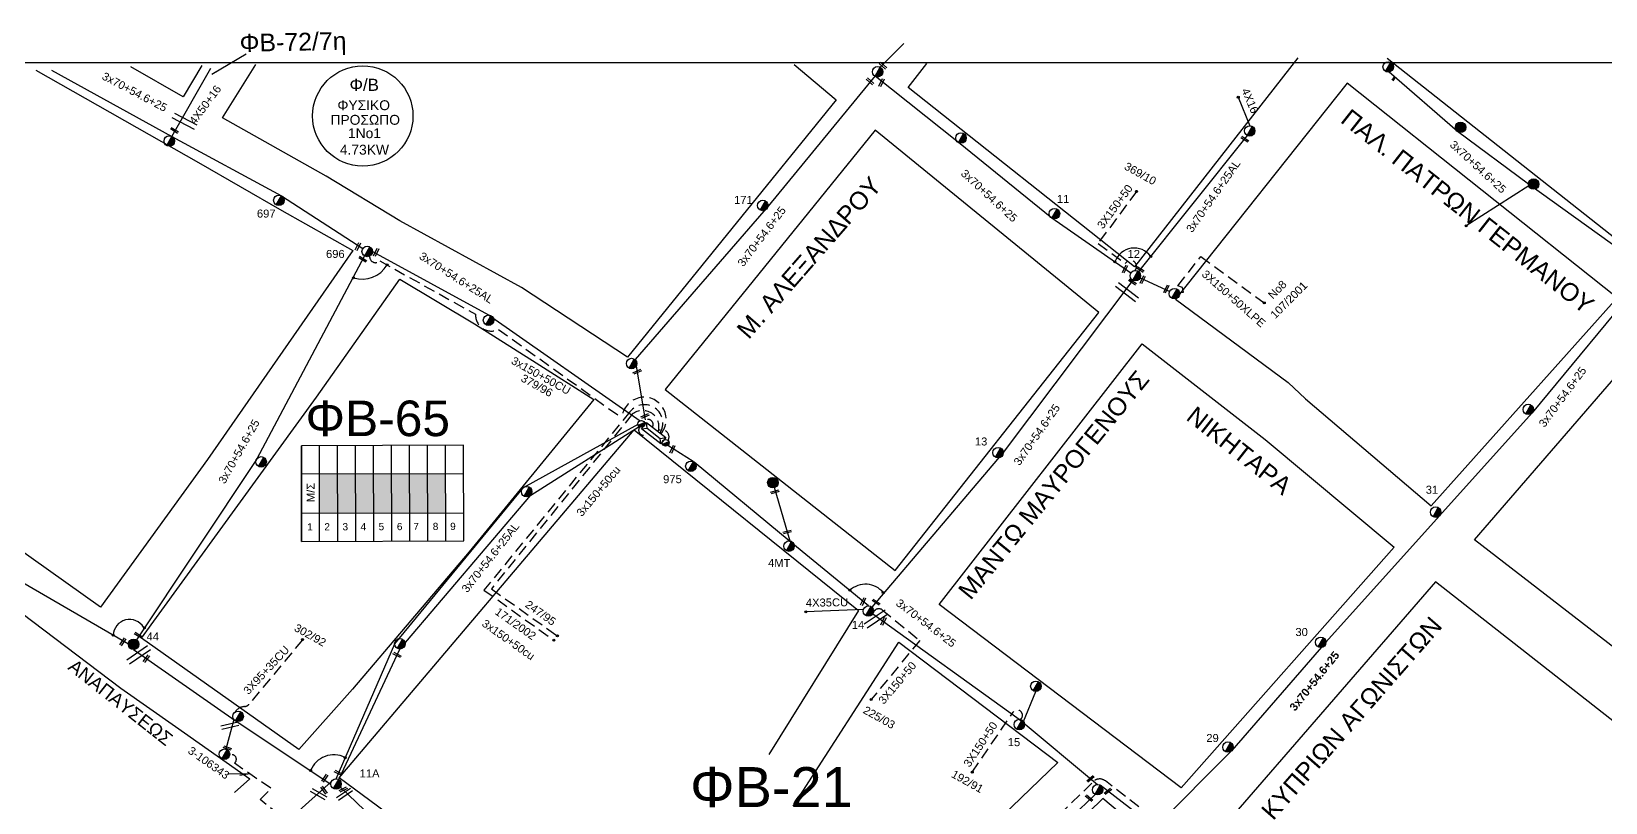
# Model space of a CAD drawing. Header units: millimetres. Extents: x -2449 to 2989, y 8 to 1056.
# Drawn here: x 1639.8 to 1993.7, y 868.6 to 1042.1 of the extents above; entities that cross this region are included whole.
import ezdxf
from ezdxf.enums import TextEntityAlignment as Align

# ---------------------------------------------------------------- set-up
doc = ezdxf.new("R2010")
doc.units = ezdxf.units.MM
doc.linetypes.add('DASHED', pattern=[19.05, 12.7, -6.35])
for name, color, linetype in [('Άγνωστα', 7, 'Continuous'), ('Ασφαλειοκιβώτια Χ.Τ 9 αναχωρήσεων', 7, 'Continuous'), ('Γυμνά εναέρια ΧΤ (3Φ)   4x35CU', 7, 'Continuous'), ('Επιγραφές - Σχήματα', 7, 'Continuous'), ('Καλώδια ΧΤ   3x150+50CU', 7, 'DASHED'), ('Καλώδια ΧΤ   3x95+35 CU', 7, 'DASHED'), ('Μηχανική τομή', 7, 'Continuous'), ('Στύλος Ξύλινος', 7, 'Continuous'), ('Στύλος Ξύλινος @ 1', 7, 'Continuous'), ('Στύλος ΦΜ', 7, 'Continuous'), ('Στύλος ΦΜ @ 1', 7, 'Continuous'), ('Συνδέσεις', 7, 'Continuous'), ('Συνεστραμμένα ΧΤ   3x70+54.6+25 AL', 7, 'SYN_LINE'), ('Τομή', 7, 'Continuous'), ('Υποσταθμός εναέριος 2 στύλων', 7, 'Continuous'), ('Υποσταθμός πόλεως', 7, 'Continuous'), ('Υπόβαθρο ΔΕΗ', 7, 'Continuous'), ('Υπόγεια Καλώδια Δικτύου ΧΤ   .075', 7, 'DASHED')]:
    doc.layers.add(name, color=color, linetype=linetype)
doc.styles.add('ar', font='arial.ttf')
doc.styles.add('arial', font='arial.ttf')
doc.styles.get("Standard").update_dxf_attribs({"font": 'arial.ttf'})
doc.linetypes.add('SYN_LINE', pattern='A,0.5,-0.0001,["/\\/\\/\\/",Standard,S=0.1,R=0,X=0,Y=-0.05],-0.25', length=0.7501)
doc.dimstyles.new('ISO-25', dxfattribs={"dimtxt": 2.5, "dimasz": 2.5, "dimexe": 1.25, "dimexo": 0.625, "dimtad": 1, "dimtxsty": 'Standard', "dimcen": 2.5, "dimadec": 0, "dimazin": 0, "dimtfac": 1, "dimtmove": 0, "dimatfit": 3, "dimfxl": 1, "dimarcsym": 0})

# ---------------------------------------------------------------- blocks, each defined once
blk = doc.blocks.new('ΥΠΑΡΧΩΝ ΤΣΙΜΕΝΤΕΝΙΟΣ ΣΤΥΛΟΣ')
at = {"layer": 'Στύλος ΦΜ'}
blk.add_hatch(color=7, dxfattribs=at).paths.add_polyline_path([(-1.29, -2.28, 0.574793), (2.62, 0, 0.268822), (1.3, 2.27)])
at = {"layer": 'Στύλος ΦΜ', "color": 7}
blk.add_line((-1.29, -2.28), (1.3, 2.27), dxfattribs=at)
blk.add_circle((0, 0), 2.62, dxfattribs=at)
at = {"layer": 'Στύλος ΦΜ', "flags": 4}
for tag, p in [('ΑΡΙΘΜΟΣ', (-4.68, 8.05)), ('ΤΥΠΟΣ', (-4.91, 3.03))]:
    blk.add_attdef(tag, p, '', height=4, dxfattribs=at)
blk = doc.blocks.new('ΥΠΑΡΧΩΝ ΞΥΛΙΝΟΣ ΣΤΥΛΟΣ')
at = {"layer": 'Στύλος Ξύλινος'}
h = blk.add_hatch(color=7, dxfattribs=at)
h.paths.add_polyline_path([(-2.62, 0, 0.270008), (-1.29, -2.28), (1.3, 2.27, 0.576266)])
h.paths.add_polyline_path([(-1.29, -2.28, 0.574793), (2.62, 0, 0.268822), (1.3, 2.27)])
at = {"layer": 'Στύλος Ξύλινος', "color": 7}
blk.add_line((-1.29, -2.28), (1.3, 2.27), dxfattribs=at)
blk.add_circle((0, 0), 2.62, dxfattribs=at)
at = {"layer": 'Στύλος Ξύλινος', "flags": 4}
for tag, p in [('ΑΡΙΘΜΟΣ', (-4.91, 8.6)), ('ΤΥΠΟΣ', (-4.85, 3.39))]:
    blk.add_attdef(tag, p, '', height=4, dxfattribs=at)
blk = doc.blocks.new('ΥΠΟΣΤΑΘΜΟΣ ΕΝΑΕΡΙΟΣ ΕΠΙ 2 ΣΤΥΛΩΝ')
at = {"layer": 'Υποσταθμός εναέριος 2 στύλων', "linetype": 'Continuous'}
for points in [[(-12, -2.1, 0.574793), (-8.5, -0.1, 0.268822), (-9.6, 2)], [(9.7, -2.1, 0.574793), (13.2, -0.1, 0.268822), (12, 1.9)]]:
    blk.add_hatch(color=256, dxfattribs=at).paths.add_polyline_path(points)
for p, q in [((-12, -2.1), (-9.6, 2)), ((9.7, -2.1), (12, 1.9))]:
    blk.add_line(p, q, dxfattribs=at)
for centre in [(-10.8, -0.1), (10.8, -0.1)]:
    blk.add_circle(centre, 2.36, dxfattribs=at)
at = {"layer": 'Υποσταθμός πόλεως', "linetype": 'Continuous', "ltscale": 40}
blk.add_lwpolyline([(-8.6, 2.8), (8.6, 2.8), (8.6, -2.8), (-8.6, -2.8)], close=True, dxfattribs=at)
for points in [[(-5.8, 0), (-8.6, 2.8)], [(-8.6, -2.8), (-5.8, 0)], [(-5.8, 0), (5.8, 0)], [(5.8, 0), (8.6, 2.8)], [(8.6, -2.8), (5.8, 0)]]:
    blk.add_lwpolyline(points, dxfattribs=at)
at = {"layer": 'Υποσταθμός εναέριος 2 στύλων', "ltscale": 40, "flags": 1}
for tag, p in [('ΜΕΤΑΣΧΗΜΑΤΙΣΜΟΣ', (14.1, 2.5)), ('ΙΣΧΥΣ', (14.1, -0.3)), ('ΑΡΙΘΜΟΣ', (14.2, -3))]:
    blk.add_attdef(tag, p, '', height=1.8, dxfattribs=at)
blk = doc.blocks.new('ΜΗΧΑΝΙΚΗ ΤΟΜΗ')
at = {"layer": 'Μηχανική τομή', "ltscale": 40}
for p, q in [((-1.89, 0.78), (1.89, 0.78)), ((1.89, 0), (-1.89, 0))]:
    blk.add_line(p, q, dxfattribs=at)
blk = doc.blocks.new('ΤΟΜΗ')
at = {"layer": 'Τομή', "ltscale": 40}
for p, q in [((-5.68, 0), (5.68, 0)), ((5.68, -2.33), (-5.68, -2.33))]:
    blk.add_line(p, q, dxfattribs=at)
blk = doc.blocks.new('ΑΣΦΑΛΕΙΟΚΙΒΩΤΙΟ ΥΠΟΣΤΑΘΜΟΥ 9 ΑΝΑΧΩΡΗΣΕΩΝ')
at = {"layer": 'Ασφαλειοκιβώτια Χ.Τ 9 αναχωρήσεων', "ltscale": 40}
for p, q in [((-23.8, 40.36), (24.02, 40.36)), ((-9.72, 40.36), (-9.72, -40.64)), ((9.94, 40.36), (9.94, -40.64)), ((-23.8, 31.36), (24.02, 31.36)), ((-23.8, 22.36), (24.02, 22.36)), ((-23.8, 13.36), (24.02, 13.36)), ((-23.8, 4.36), (24.02, 4.36)), ((-23.8, -4.64), (24.02, -4.64)), ((-23.8, -13.64), (24.02, -13.64)), ((-23.8, -22.64), (24.02, -22.64)), ((-23.8, -31.64), (24.02, -31.64))]:
    blk.add_line(p, q, dxfattribs=at)
at = {"layer": 'Ασφαλειοκιβώτια Χ.Τ 9 αναχωρήσεων'}
blk.add_lwpolyline([(-23.8, -40.64), (24.02, -40.64), (24.02, 40.36), (-23.8, 40.36)], close=True, dxfattribs=at)
for s, p in [('1', (-18.29, 37.57)), ('2', (-18.29, 29)), ('3', (-18.29, 19.93)), ('4', (-18.29, 10.91)), ('5', (-18.29, 1.89)), ('6', (-18.29, -7.24)), ('7', (-18.29, -15.48)), ('8', (-18.29, -25.17)), ('9', (-18.29, -33.86))]:
    blk.add_text(s, height=3.6, rotation=270, dxfattribs=at).set_placement(p)
at = {"layer": 'Ασφαλειοκιβώτια Χ.Τ 9 αναχωρήσεων', "ltscale": 40}
for tag, height, p in [('ΟΝΟΜΑ', 5, (-0.16, 44.31)), ('ΚΕΙΜΕΝΟ 1', 2, (17.06, 35.59)), ('ΚΕΙΜΕΝΟ 2', 2, (17.06, 26.88)), ('ΚΕΙΜΕΝΟ 3', 2, (17.06, 17.69)), ('ΚΕΙΜΕΝΟ 4', 2, (17.06, 8.71)), ('ΚΕΙΜΕΝΟ 5', 2, (17.06, -0.13)), ('ΚΕΙΜΕΝΟ 6', 2, (17.06, -9.05)), ('ΚΕΙΜΕΝΟ 7', 2, (17.06, -18.13)), ('ΚΕΙΜΕΝΟ 8', 2, (17.06, -26.85)), ('ΚΕΙΜΕΝΟ 9', 2, (17.06, -35.99)), ('ΣΧ', 2, (-0.1, -42.64))]:
    blk.add_attdef(tag, text='', height=height, dxfattribs=at).set_placement(p, align=Align.MIDDLE_CENTER)
blk = doc.blocks.new('_ΣΥΝΔΕΣΗ')
at = {"layer": 'Συνδέσεις', "linetype": 'SYN_LINE', "ltscale": 40}
blk.add_hatch(color=256, dxfattribs=at).paths.add_polyline_path([(0.5, -0.01, 1), (-0.5, -0.01, 1)])
at = {"layer": 'Συνδέσεις'}
blk.add_circle((0, -0.01), 0.5, dxfattribs=at)

msp = doc.modelspace()

# ---------------------------------------------------------------- hatches: boundary and pattern name
at = {"layer": 'Ασφαλειοκιβώτια Χ.Τ 9 αναχωρήσεων', "ltscale": 40}
for color, points in [(2, [(1704.52, 942.52), (1704.55, 933.67), (1708.6, 933.69), (1708.57, 942.53)]), (173, [(1708.57, 942.53), (1708.6, 933.69), (1712.65, 933.7), (1712.62, 942.54)]), (1, [(1712.62, 942.54), (1712.65, 933.7), (1716.7, 933.71), (1716.67, 942.55)]), (151, [(1716.67, 942.55), (1716.7, 933.71), (1720.75, 933.72), (1720.72, 942.57)]), (85, [(1720.72, 942.57), (1720.75, 933.72), (1724.8, 933.74), (1724.77, 942.58)]), (30, [(1724.77, 942.58), (1724.8, 933.74), (1728.85, 933.75), (1728.82, 942.59)]), (62, [(1728.82, 942.59), (1728.85, 933.75), (1732.9, 933.76), (1732.87, 942.61)])]:
    msp.add_hatch(color=color, dxfattribs=at).paths.add_polyline_path(points)

# ---------------------------------------------------------------- linework, layer by layer
at = {"layer": 'Άγνωστα', "color": 173, "linetype": 'SYN_LINE', "ltscale": 20}
msp.add_lwpolyline([(1830.62, 1034.02), (1835.93, 1039.35)], dxfattribs=at)
at = {"layer": 'Άγνωστα', "color": 6, "linetype": 'SYN_LINE', "ltscale": 20}
msp.add_lwpolyline([(1671.36, 1018.43), (1680.1, 1033.77)], dxfattribs=at)
at = {"layer": 'Άγνωστα', "color": 173, "linetype": 'SYN_LINE', "ltscale": 8}
for points in [[(1911.14, 1027.24), (1913.71, 1020.86)], [(1889.06, 986.65), (1895.73, 983.57)]]:
    msp.add_lwpolyline(points, dxfattribs=at)
at = {"layer": 'Άγνωστα', "color": 1, "linetype": 'SYN_LINE', "ltscale": 20}
for points in [[(1976.46, 1007.33), (1962.4, 998.3)], [(1956.4, 933.13), (1930.86, 904.64), (1909.71, 880.3), (1892.74, 863.27)]]:
    msp.add_lwpolyline(points, dxfattribs=at)
at = {"layer": 'Άγνωστα', "color": 173, "linetype": 'DASHED', "ltscale": 0.2}
msp.add_lwpolyline([(1898.19, 983.32), (1898.8, 983.42), (1898.62, 984.46), (1897.57, 984.85), (1902.68, 991.43), (1916.99, 981)], dxfattribs=at)
at = {"layer": 'Άγνωστα', "color": 62, "linetype": 'SYN_LINE', "ltscale": 20}
msp.add_lwpolyline([(1708.26, 873.94), (1721.44, 904.3), (1750.38, 939.45), (1776.16, 953.74)], dxfattribs=at)
at = {"layer": 'Άγνωστα', "color": 30, "linetype": 'SYN_LINE', "ltscale": 20}
msp.add_lwpolyline([(1708.9, 873.75), (1722.61, 903.12), (1752.02, 937.77), (1776.45, 953.19)], dxfattribs=at)
at = {"layer": 'Άγνωστα', "color": 2, "linetype": 'SYN_LINE', "ltscale": 8}
msp.add_lwpolyline([(1788.55, 945.3), (1782.88, 948.93)], dxfattribs=at)
at = {"layer": 'Άγνωστα', "color": 2, "linetype": 'SYN_LINE', "ltscale": 20}
msp.add_lwpolyline([(1827.98, 912.85), (1810.12, 927.45), (1788.79, 945.14), (1788.62, 945.25)], dxfattribs=at)
at = {"layer": 'Άγνωστα', "color": 2, "linetype": 'SYN_LINE', "ltscale": 15}
msp.add_lwpolyline([(1810.36, 927.43), (1806.82, 939.43)], dxfattribs=at)
at = {"layer": 'Άγνωστα', "color": 2, "linetype": 'DASHED', "ltscale": 0.2}
msp.add_lwpolyline([(1829.15, 911.69), (1829.57, 911.96, -0.301726), (1831.07, 911.96), (1839.5, 905.05), (1828.61, 891.78)], format="xyb", dxfattribs=at)
at = {"layer": 'Άγνωστα', "color": 133, "linetype": 'DASHED', "ltscale": 0.2}
msp.add_lwpolyline([(1851.32, 875.4), (1860.49, 888.89, -1.186273), (1862.14, 887.3, -4.83396)], format="xyb", dxfattribs=at)
at = {"layer": 'Άγνωστα', "color": 6, "linetype": 'SYN_LINE', "ltscale": 10}
msp.add_lwpolyline([(1709.22, 872.08), (1714.65, 866.85)], dxfattribs=at)
at = {"layer": 'Γυμνά εναέρια ΧΤ (3Φ)   4x35CU', "color": 2, "linetype": 'SYN_LINE', "ltscale": 15}
msp.add_lwpolyline([(1826.84, 912), (1813.9, 911.5)], dxfattribs=at)
at = {"layer": 'Επιγραφές - Σχήματα', "color": 151, "linetype": 'DASHED', "ltscale": 0.2}
for p, q in [((1718.13, 990.44), (1739.62, 978.43)), ((1744.77, 975.04), (1772.53, 955.13))]:
    msp.add_line(p, q, dxfattribs=at)
at = {"layer": 'Επιγραφές - Σχήματα', "color": 7, "linetype": 'DASHED', "ltscale": 0.2}
for p, q in [((1774.35, 956.5), (1741.52, 916.4)), ((1741.52, 916.4), (1757.23, 905.1))]:
    msp.add_line(p, q, dxfattribs=at)
at = {"layer": 'Επιγραφές - Σχήματα', "color": 85, "linetype": 'DASHED', "ltscale": 0.2}
for p, q in [((1774.86, 955.93), (1743.19, 916.65)), ((1743.19, 916.65), (1758.02, 906.11))]:
    msp.add_line(p, q, dxfattribs=at)
at = {"layer": 'Επιγραφές - Σχήματα'}
msp.add_lwpolyline([(38.83, 1035.06), (2041.73, 1035.06), (2041.73, 41.17), (38.83, 41.17)], close=True, dxfattribs=at)
at = {"layer": 'Επιγραφές - Σχήματα', "color": 173, "linetype": 'DASHED', "ltscale": 0.2}
msp.add_lwpolyline([(1888.25, 1006.09), (1879.6, 994.37), (1885.74, 989.89)], dxfattribs=at)
at = {"layer": 'Επιγραφές - Σχήματα', "color": 7, "ltscale": 0.15}
msp.add_lwpolyline([(1683.91, 875.1), (1688.86, 875.07), (1686.62, 874.69)], dxfattribs=at)
at = {"layer": 'Επιγραφές - Σχήματα', "color": 202}
msp.add_circle((1714.27, 1023.05), 11.28, dxfattribs=at)
at = {"layer": 'Επιγραφές - Σχήματα', "color": 151, "linetype": 'DASHED', "ltscale": 0.2}
for centre, radius, start, end in [((1717.16, 991.39), 1.35, 174.3735, 315.6529), ((1743.17, 978.21), 3.55, 176.3662, 296.9097), ((1777.51, 954.78), 4.99, 319.459, 175.9628)]:
    msp.add_arc(centre, radius, start, end, dxfattribs=at)
at = {"layer": 'Επιγραφές - Σχήματα', "linetype": 'Continuous', "ltscale": 0.2}
for centre, radius, start, end in [((1887.74, 988.74), 4.59, 35.9572, 161.216), ((1714.18, 992.79), 6.45, 252.0046, 329.7029), ((1827.29, 912.46), 5.24, 39.7937, 131.9581), ((1661.83, 906.08), 3.7, 30.9541, 177.5706), ((1707.77, 873.72), 5.63, 63.3211, 158.2351)]:
    msp.add_arc(centre, radius, start, end, dxfattribs=at)
at = {"layer": 'Επιγραφές - Σχήματα', "color": 173, "linetype": 'DASHED', "ltscale": 0.2}
msp.add_arc((1886.9, 989.2), 1.35, 316.9157, 149.4049, dxfattribs=at)
at = {"layer": 'Επιγραφές - Σχήματα', "color": 7, "linetype": 'DASHED', "ltscale": 0.2}
msp.add_arc((1777.61, 953.93), 4.15, 327.3356, 141.6783, dxfattribs=at)
at = {"layer": 'Επιγραφές - Σχήματα', "color": 85, "linetype": 'DASHED', "ltscale": 0.2}
msp.add_arc((1777.2, 953.11), 3.67, 342.4794, 129.7251, dxfattribs=at)
at = {"layer": 'Επιγραφές - Σχήματα', "color": 30, "linetype": 'DASHED', "ltscale": 0.2}
msp.add_arc((1777.42, 952.35), 1.12, 137.9281, 318.6762, dxfattribs=at)
at = {"layer": 'Επιγραφές - Σχήματα', "color": 62, "linetype": 'DASHED', "ltscale": 0.2}
msp.add_arc((1778.43, 953.65), 1.12, 325.8763, 146.6244, dxfattribs=at)
at = {"layer": 'Επιγραφές - Σχήματα', "color": 2, "linetype": 'DASHED', "ltscale": 0.2}
msp.add_arc((1781.5, 950.82), 1.63, 329.8022, 126.1696, dxfattribs=at)
at = {"layer": 'Καλώδια ΧΤ   3x150+50CU', "color": 27, "linetype": 'SYN_LINE', "ltscale": 20}
msp.add_lwpolyline([(1707.24, 873.35), (1682.37, 850.98), (1656.3, 824.31), (1633.42, 802.02), (1608.22, 777.48)], dxfattribs=at)
at = {"layer": 'Καλώδια ΧΤ   3x150+50CU', "color": 151, "linetype": 'DASHED', "ltscale": 0.2}
msp.add_lwpolyline([(1891.4, 863.73), (1891.76, 865.27), (1881.25, 873.46, 0.438652), (1878.22, 872.96), (1807.75, 804.53), (1816.17, 798.8)], format="xyb", dxfattribs=at)
at = {"layer": 'Καλώδια ΧΤ   3x150+50CU', "color": 133, "linetype": 'SYN_LINE', "ltscale": 15}
for points in [[(1891.61, 863.57), (1880.09, 872.49)], [(1878.92, 870.44), (1868.33, 860.23)]]:
    msp.add_lwpolyline(points, dxfattribs=at)
at = {"layer": 'Καλώδια ΧΤ   3x95+35 CU', "color": 62, "ltscale": 0.2}
msp.add_lwpolyline([(1700.72, 905.23), (1688.66, 890.69, -0.206735), (1687.69, 890.2, 0.240457), (1685.49, 888.9, 6.112821)], format="xyb", dxfattribs=at)
at = {"layer": 'Καλώδια ΧΤ   3x95+35 CU', "color": 85, "linetype": 'SYN_LINE', "ltscale": 8}
msp.add_lwpolyline([(1685.28, 887.29), (1683.47, 880.6)], dxfattribs=at)
at = {"layer": 'Συνεστραμμένα ΧΤ   3x70+54.6+25 AL', "color": 173, "ltscale": 20}
msp.add_line((1913.13, 1018.65), (1888.71, 988.03), dxfattribs=at)
at = {"layer": 'Συνεστραμμένα ΧΤ   3x70+54.6+25 AL', "color": 1, "ltscale": 20}
for p, q in [((1716.45, 992.57), (1742.55, 978.28)), ((1742.55, 978.28), (1776.62, 954.43))]:
    msp.add_line(p, q, dxfattribs=at)
at = {"layer": 'Συνεστραμμένα ΧΤ   3x70+54.6+25 AL', "color": 1, "linetype": 'SYN_LINE', "ltscale": 20}
for points in [[(1644.27, 1033.35), (1671.36, 1018.43), (1695.97, 1005.1), (1714.28, 993.21)], [(2003.35, 988.18), (2002.46, 988.95), (1976.39, 1007.73), (1960.43, 1019.54), (1945.06, 1032.92)], [(2002.78, 987.17), (1977.25, 956.29), (1956.4, 933.13)]]:
    msp.add_lwpolyline(points, dxfattribs=at)
at = {"layer": 'Συνεστραμμένα ΧΤ   3x70+54.6+25 AL', "color": 173, "linetype": 'SYN_LINE', "ltscale": 20}
for points in [[(1829.52, 1032.05), (1805.39, 1002.79), (1775.49, 968.24)], [(1886.97, 987.72), (1869.23, 1000.04), (1848.19, 1017.06), (1829.45, 1031.97)]]:
    msp.add_lwpolyline(points, dxfattribs=at)
at = {"layer": 'Συνεστραμμένα ΧΤ   3x70+54.6+25 AL', "color": 151, "linetype": 'SYN_LINE', "ltscale": 20}
for points in [[(1714.68, 991.55), (1690.37, 945.79), (1663.38, 905.17)], [(1661.55, 904.19), (1620.03, 928.27)]]:
    msp.add_lwpolyline(points, dxfattribs=at)
at = {"layer": 'Συνεστραμμένα ΧΤ   3x70+54.6+25 AL', "color": 2, "linetype": 'SYN_LINE', "ltscale": 20}
msp.add_lwpolyline([(1887.4, 986.08), (1858.29, 947.31), (1828.74, 912.57)], dxfattribs=at)
at = {"layer": 'Συνεστραμμένα ΧΤ   3x70+54.6+25 AL', "color": 173, "linetype": 'SYN_LINE', "ltscale": 10}
msp.add_lwpolyline([(1775.74, 966.77), (1777.8, 954.69)], dxfattribs=at)
at = {"layer": 'Συνεστραμμένα ΧΤ   3x70+54.6+25 AL', "color": 133, "linetype": 'SYN_LINE', "ltscale": 20}
msp.add_lwpolyline([(1828.96, 911.02), (1861.9, 887.32), (1879.5, 872.64)], dxfattribs=at)
at = {"layer": 'Συνεστραμμένα ΧΤ   3x70+54.6+25 AL', "color": 62, "linetype": 'SYN_LINE', "ltscale": 20}
msp.add_lwpolyline([(1662.73, 903.02), (1685.56, 887.02), (1707.09, 872.76)], dxfattribs=at)
at = {"layer": 'Συνεστραμμένα ΧΤ   3x70+54.6+25 AL', "color": 133, "linetype": 'SYN_LINE', "ltscale": 8}
msp.add_lwpolyline([(1862.86, 886.82), (1865.63, 893.57)], dxfattribs=at)
at = {"layer": 'Υπόβαθρο ΔΕΗ'}
for points in [[(1678.05, 1034.39), (1673.9, 1027.35), (1662.14, 1034.07)], [(1811.28, 1034.61), (1820.74, 1026.64), (1773.8, 968.82), (1749.94, 984.43), (1722.62, 999.48), (1706.04, 1009.52), (1682.72, 1022.61), (1690.22, 1034.66)], [(1924.55, 1036.15), (1887.8, 989.11), (1836.87, 1029.46), (1841.14, 1034.85)], [(2035.83, 1025.85), (2002.92, 989.92), (1944.58, 1035.94)], [(1640.72, 1033.34), (1677.36, 1012.59), (1696.04, 1001.8), (1712.01, 992.81), (1679.35, 945.73), (1655.28, 912.52), (1624, 934.75)], [(1996.32, 982.1), (1935.65, 1030.43), (1896.99, 981.8), (1922.33, 963.09), (1926.23, 959.42), (1954.51, 935.31), (1996.32, 982.1)], [(1879.75, 978.83), (1829.47, 1019.87), (1782.3, 961.53), (1833.98, 920.76), (1879.75, 978.83)], [(1722.61, 986.34), (1739.38, 976.31), (1753.25, 967.51), (1766.2, 959.3), (1738.21, 924.98), (1711.92, 894.12), (1699.86, 880.52), (1664.49, 905.54), (1703.88, 959.79), (1722.61, 986.34)], [(2039.06, 869.85), (1964.26, 927.69), (2005.65, 975.55), (2036.85, 951.82)], [(1843.91, 913.14), (1889.51, 971.82), (1917.22, 950.26), (1946.16, 926.08), (1898.33, 871.87), (1843.91, 913.14)], [(1811.01, 867.79), (1834.81, 904.64), (1870.57, 877.57), (1798.4, 808.03), (1708.92, 874.18), (1775.27, 952.44), (1825.73, 911.76), (1805.59, 879.37)], [(1622.69, 922.42), (1659.84, 894.32), (1672.14, 885.67), (1688.87, 873.9), (1685.4, 870.84)], [(2039.44, 852.42), (1955.47, 918.22), (1907.65, 863.04), (2038.17, 748.82)], [(1869.8, 754.86), (1925.13, 832.18), (1880.71, 869.48), (1810.37, 800.79), (1869.8, 754.86)]]:
    msp.add_lwpolyline(points, dxfattribs=at)
at = {"layer": 'Υπόγεια Καλώδια Δικτύου ΧΤ   .075', "color": 85, "linetype": 'DASHED', "ltscale": 0.2}
msp.add_lwpolyline([(1686.52, 844.89), (1680.12, 850.81), (1695.46, 865.76), (1691.22, 869.26), (1693.6, 871.8), (1685.39, 877.47, 0.946951), (1684.31, 879.24)], format="xyb", dxfattribs=at)

# ---------------------------------------------------------------- block references
at = {"layer": 'Ασφαλειοκιβώτια Χ.Τ 9 αναχωρήσεων', "color": 1, "ltscale": 40, "xscale": 0.4499999999999954, "yscale": 0.4499999999999954, "zscale": 0.4499999999999954, "rotation": 90.18025101188604}
msp.add_blockref('ΑΣΦΑΛΕΙΟΚΙΒΩΤΙΟ ΥΠΟΣΤΑΘΜΟΥ 9 ΑΝΑΧΩΡΗΣΕΩΝ', (1718.65, 938.09), dxfattribs=at)
at = {"layer": 'Μηχανική τομή'}
for p, xscale, yscale, zscale, rotation in [((1831.12, 1034.23), 0.500000000000079, 0.500000000000079, 0.500000000000079, 317.6999411329456), ((1828.19, 1030.68), 0.5000000000000789, 0.5000000000000789, 0.5000000000000789, 317.6999411329456), ((1830.74, 1030.63), 0.5000000000000056, 0.5000000000000056, 0.5000000000000056, 244.0919743233826), ((1946.15, 1031.37), 0.25, 0.25, 0.25, 54.0697660644605), ((1671.79, 1019.63), 0.5, 0.5, 0.5, 327.3016755972434), ((1912.49, 1017.63), 0.5000000000000019, 0.5000000000000019, 0.5000000000000019, 327.3016755972433), ((1713.33, 993.59), 0.4999999999998913, 0.4999999999998913, 0.4999999999998913, 64.25554448296694), ((1714.14, 990.65), 0.5, 0.5, 0.5, 327.3016755972434), ((1717.44, 992.27), 0.4999999999998913, 0.4999999999998913, 0.4999999999998913, 64.25554448296694), ((1885.48, 988.68), 0.5000000000000056, 0.5000000000000056, 0.5000000000000056, 244.0919743233826), ((1888.99, 988.37), 0.5, 0.5, 0.5, 327.3016755972434), ((1887.22, 985.51), 0.5, 0.5, 0.5, 327.3016755972434), ((1889.47, 986.28), 0.5000000000000056, 0.5000000000000056, 0.5000000000000056, 244.0919743233826), ((1894.79, 984.22), 0.5000000000000056, 0.5000000000000056, 0.5000000000000056, 244.0919743233826), ((1776.05, 965.32), 0.5000000000000208, 0.5000000000000208, 0.5000000000000208, 23.60721572850989), ((1777.8, 955.36), 0.5000000000000208, 0.5000000000000208, 0.5000000000000208, 23.60721572850989), ((1784.06, 947.95), 0.5000000000000752, 0.5000000000000752, 0.5000000000000752, 64.61164626668466), ((1806.99, 938.3), 0.500000000000102, 0.500000000000102, 0.500000000000102, 14.7169694494632), ((1809.77, 929.28), 0.500000000000102, 0.500000000000102, 0.500000000000102, 14.7169694494632), ((1826.93, 913.73), 0.5000000000000752, 0.5000000000000752, 0.5000000000000752, 64.61164626668466), ((1829.83, 913.83), 0.500000000000243, 0.500000000000243, 0.500000000000243, 147.0152911668858), ((1831.53, 909.26), 0.5000000000000752, 0.5000000000000752, 0.5000000000000752, 64.61164626668466), ((1663.69, 906.05), 0.5, 0.5, 0.5, 327.3016755972434), ((1660.48, 904.63), 0.4999999999999902, 0.4999999999999902, 0.4999999999999902, 55.09880387921821), ((1665.75, 900.85), 0.4999999999999902, 0.4999999999999902, 0.4999999999999902, 55.09880387921821), ((1721.9, 901.64), 0.5000000000000404, 0.5000000000000404, 0.5000000000000404, 332.8659243270245), ((1683.76, 880.69), 0.5, 0.5, 0.5, 341.0360121010115), ((1705.9, 873.95), 0.4999999999999902, 0.4999999999999902, 0.4999999999999902, 55.09880387921821), ((1708.71, 875.09), 0.5000000000000404, 0.5000000000000404, 0.5000000000000404, 332.8659243270245), ((1878.03, 873.8), 0.500000000000075, 0.500000000000075, 0.500000000000075, 38.6764766012236), ((1705.38, 871.28), 0.5, 0.5, 0.5, 305.1309910353568), ((1709.97, 871.35), 0.4999999999999902, 0.4999999999999902, 0.4999999999999902, 26.87566767557434), ((1881.94, 870.97), 0.500000000000075, 0.500000000000075, 0.500000000000075, 38.6764766012236), ((1877.46, 869.44), 0.500000000000031, 0.500000000000031, 0.500000000000031, 319.9882889977524)]:
    msp.add_blockref('ΜΗΧΑΝΙΚΗ ΤΟΜΗ', p, dxfattribs=dict(at, xscale=xscale, yscale=yscale, zscale=zscale, rotation=rotation))
at = {"layer": 'Στύλος Ξύλινος @ 1', "ltscale": 40, "xscale": 0.4499999999998181, "yscale": 0.4499999999998181, "zscale": 0.4499999999998181}
for p in [(1961.13, 1020.49), (1977.56, 1007.73), (1806.48, 940.56)]:
    msp.add_blockref('ΥΠΑΡΧΩΝ ΞΥΛΙΝΟΣ ΣΤΥΛΟΣ', p, dxfattribs=at)
at = {"layer": 'Στύλος Ξύλινος @ 1', "ltscale": 40}
ref = msp.add_blockref('ΥΠΑΡΧΩΝ ΞΥΛΙΝΟΣ ΣΤΥΛΟΣ', (1662.73, 904.19), dxfattribs=dict(at, xscale=0.4499999999998181, yscale=0.4499999999998181, zscale=0.4499999999998181))
ref.add_attrib('ΤΥΠΟΣ', '44', (1665.65, 905.05), dxfattribs={"layer": 'Στύλος Ξύλινος', "height": 1.8, "flags": 4})
at = {"layer": 'Στύλος ΦΜ @ 1', "ltscale": 40, "xscale": 0.4499999999998181, "yscale": 0.4499999999998181, "zscale": 0.4499999999998181}
for p in [(1830.03, 1032.99), (1944.85, 1034.08), (1913.71, 1019.68), (1670.77, 1017.41), (1848.78, 1018.09), (1896.79, 983.07), (1742.55, 977.1), (1774.72, 967.35), (1976.35, 957.04), (1691.41, 945.23), (1751.12, 938.53), (1722.61, 904.3), (1865.63, 894.75), (1686.24, 887.98), (1683.16, 879.47), (1879.5, 871.47)]:
    msp.add_blockref('ΥΠΑΡΧΩΝ ΤΣΙΜΕΝΤΕΝΙΟΣ ΣΤΥΛΟΣ', p, dxfattribs=at)
at = {"layer": 'Στύλος ΦΜ @ 1', "ltscale": 40}
ref = msp.add_blockref('ΥΠΑΡΧΩΝ ΤΣΙΜΕΝΤΕΝΙΟΣ ΣΤΥΛΟΣ', (1695.4, 1004.07), dxfattribs=dict(at, xscale=0.4499999999998181, yscale=0.4499999999998181, zscale=0.4499999999998181))
ref.add_attrib('ΤΥΠΟΣ', '697', (1690.46, 1000.19), dxfattribs={"layer": 'Στύλος ΦΜ', "height": 1.8, "flags": 4})
ref = msp.add_blockref('ΥΠΑΡΧΩΝ ΤΣΙΜΕΝΤΕΝΙΟΣ ΣΤΥΛΟΣ', (1869.81, 1001.07), dxfattribs=dict(at, xscale=0.4499999999998181, yscale=0.4499999999998181, zscale=0.4499999999998181))
ref.add_attrib('ΤΥΠΟΣ', '11', (1870.35, 1003.48), dxfattribs={"layer": 'Στύλος ΦΜ', "height": 1.8, "flags": 4})
ref = msp.add_blockref('ΥΠΑΡΧΩΝ ΤΣΙΜΕΝΤΕΝΙΟΣ ΣΤΥΛΟΣ', (1804.22, 1002.91), dxfattribs=dict(at, xscale=0.4499999999998181, yscale=0.4499999999998181, zscale=0.4499999999998181))
ref.add_attrib('ΤΥΠΟΣ', '171', (1797.75, 1003.26), dxfattribs={"layer": 'Στύλος ΦΜ', "height": 1.8, "flags": 4})
ref = msp.add_blockref('ΥΠΑΡΧΩΝ ΤΣΙΜΕΝΤΕΝΙΟΣ ΣΤΥΛΟΣ', (1715.27, 992.57), dxfattribs=dict(at, xscale=0.4499999999998181, yscale=0.4499999999998181, zscale=0.4499999999998181))
ref.add_attrib('ΤΥΠΟΣ', '696', (1706, 991.11), dxfattribs={"layer": 'Στύλος ΦΜ', "height": 1.8, "flags": 4})
ref = msp.add_blockref('ΥΠΑΡΧΩΝ ΤΣΙΜΕΝΤΕΝΙΟΣ ΣΤΥΛΟΣ', (1887.98, 987.11), dxfattribs=dict(at, xscale=0.4499999999998181, yscale=0.4499999999998181, zscale=0.4499999999998181))
ref.add_attrib('ΤΥΠΟΣ', '12', (1886.23, 991.1), dxfattribs={"layer": 'Στύλος ΦΜ', "height": 1.8, "flags": 4})
ref = msp.add_blockref('ΥΠΑΡΧΩΝ ΤΣΙΜΕΝΤΕΝΙΟΣ ΣΤΥΛΟΣ', (1857.12, 947.31), dxfattribs=dict(at, xscale=0.4499999999998181, yscale=0.4499999999998181, zscale=0.4499999999998181))
ref.add_attrib('ΤΥΠΟΣ', '13', (1851.91, 948.92), dxfattribs={"layer": 'Στύλος ΦΜ', "height": 1.8, "flags": 4})
ref = msp.add_blockref('ΥΠΑΡΧΩΝ ΤΣΙΜΕΝΤΕΝΙΟΣ ΣΤΥΛΟΣ', (1788.04, 944.24), dxfattribs=dict(at, xscale=0.4499999999998181, yscale=0.4499999999998181, zscale=0.4499999999998181))
ref.add_attrib('ΑΡΙΘΜΟΣ', '975', (1781.8, 940.44), dxfattribs={"layer": 'Στύλος ΦΜ', "height": 1.8, "flags": 4})
ref = msp.add_blockref('ΥΠΑΡΧΩΝ ΤΣΙΜΕΝΤΕΝΙΟΣ ΣΤΥΛΟΣ', (1955.53, 933.92), dxfattribs=dict(at, xscale=0.4499999999998181, yscale=0.4499999999998181, zscale=0.4499999999998181))
ref.add_attrib('ΤΥΠΟΣ', '31', (1953.29, 938.06), dxfattribs={"layer": 'Στύλος ΦΜ', "height": 1.8, "flags": 4})
ref = msp.add_blockref('ΥΠΑΡΧΩΝ ΤΣΙΜΕΝΤΕΝΙΟΣ ΣΤΥΛΟΣ', (1810.12, 926.27), dxfattribs=dict(at, xscale=0.4499999999998181, yscale=0.4499999999998181, zscale=0.4499999999998181))
ref.add_attrib('ΤΥΠΟΣ', '4ΜΤ', (1805.4, 921.59), dxfattribs={"layer": 'Στύλος ΦΜ', "height": 1.8, "flags": 4})
ref = msp.add_blockref('ΥΠΑΡΧΩΝ ΤΣΙΜΕΝΤΕΝΙΟΣ ΣΤΥΛΟΣ', (1827.98, 911.67), dxfattribs=dict(at, xscale=0.4499999999998181, yscale=0.4499999999998181, zscale=0.4499999999998181))
ref.add_attrib('ΤΥΠΟΣ', '14', (1824.23, 907.66), dxfattribs={"layer": 'Στύλος ΦΜ', "height": 1.8, "flags": 4})
ref = msp.add_blockref('ΥΠΑΡΧΩΝ ΤΣΙΜΕΝΤΕΝΙΟΣ ΣΤΥΛΟΣ', (1929.68, 904.64), dxfattribs=dict(at, xscale=0.4499999999998181, yscale=0.4499999999998181, zscale=0.4499999999998181))
ref.add_attrib('ΤΥΠΟΣ', '30', (1923.99, 906.05), dxfattribs={"layer": 'Στύλος ΦΜ', "height": 1.8, "flags": 4})
ref = msp.add_blockref('ΥΠΑΡΧΩΝ ΤΣΙΜΕΝΤΕΝΙΟΣ ΣΤΥΛΟΣ', (1861.9, 886.14), dxfattribs=dict(at, xscale=0.4499999999998181, yscale=0.4499999999998181, zscale=0.4499999999998181))
ref.add_attrib('ΑΡΙΘΜΟΣ', '15', (1859.3, 881.28), dxfattribs={"layer": 'Στύλος ΦΜ', "height": 1.8, "flags": 4})
ref = msp.add_blockref('ΥΠΑΡΧΩΝ ΤΣΙΜΕΝΤΕΝΙΟΣ ΣΤΥΛΟΣ', (1908.82, 881.07), dxfattribs=dict(at, xscale=0.4499999999998181, yscale=0.4499999999998181, zscale=0.4499999999998181))
ref.add_attrib('ΤΥΠΟΣ', '29', (1903.95, 882.21), dxfattribs={"layer": 'Στύλος ΦΜ', "height": 1.8, "flags": 4})
ref = msp.add_blockref('ΥΠΑΡΧΩΝ ΤΣΙΜΕΝΤΕΝΙΟΣ ΣΤΥΛΟΣ', (1708.26, 872.76), dxfattribs=dict(at, xscale=0.4499999999998181, yscale=0.4499999999998181, zscale=0.4499999999998181))
ref.add_attrib('ΤΥΠΟΣ', '11Α', (1713.56, 874.24), dxfattribs={"layer": 'Στύλος ΦΜ', "height": 1.8, "flags": 4})
at = {"layer": 'Συνδέσεις', "xscale": 0.4500000000000455, "yscale": 0.4500000000000455, "zscale": 0.4500000000000455}
for p in [(1911.14, 1027.25), (1888.25, 1006.09), (1962.4, 998.31), (1891.45, 991.44), (1719.76, 989.54), (1883.4, 990.22), (1712.19, 986.66), (1916.99, 981), (1823.79, 916.36), (1831.32, 915.82), (1813.9, 911.5), (1658.13, 906.24), (1665.18, 907.88), (1758.02, 906.12), (1700.73, 905.24), (1757.23, 905.1), (1828.61, 891.78), (1710.32, 878.69), (1702.54, 875.81), (1851.33, 875.41)]:
    msp.add_blockref('_ΣΥΝΔΕΣΗ', p, dxfattribs=at)
at = {"layer": 'Τομή'}
for p, xscale, yscale, zscale, rotation in [((1674.47, 1022.36), 0.5, 0.5, 0.5, 332.3148743506054), ((1886.47, 983.88), 0.5, 0.5, 0.5, 322.8641999517135), ((1829.35, 910.37), 0.499999999999994, 0.499999999999994, 0.499999999999994, 34.04720485565075), ((1663.54, 902.3), 0.4999999999999999, 0.4999999999999999, 0.4999999999999999, 34.04720485565059), ((1684.3, 886.28), 0.3478672839898342, 0.3478672839898342, 0.3478672839898342, 12.95394355657523), ((1704.53, 870.8), 0.3366644689237406, 0.3366644689237406, 0.3366644689237406, 330.9551033262513), ((1709.92, 870.78), 0.3366644689237406, 0.3366644689237406, 0.3366644689237406, 34.04720485565059)]:
    msp.add_blockref('ΤΟΜΗ', p, dxfattribs=dict(at, xscale=xscale, yscale=yscale, zscale=zscale, rotation=rotation))
at = {"layer": 'Υποσταθμός εναέριος 2 στύλων', "xscale": 0.320828243207411, "yscale": 0.320828243207411, "zscale": 0.320828243207411, "rotation": 322.0501184117225}
msp.add_blockref('ΥΠΟΣΤΑΘΜΟΣ ΕΝΑΕΡΙΟΣ ΕΠΙ 2 ΣΤΥΛΩΝ', (1779.66, 951.67), dxfattribs=at)

# ---------------------------------------------------------------- texts
at = {"layer": 'Άγνωστα', "linetype": 'SYN_LINE', "ltscale": 20, "char_height": 1.8, "width": 69.1904, "attachment_point": 1, "style": 'arial'}
for s, insert, rotation in [('4X50+16', (1675.09, 1022.02), 53.5789), ('4X16', (1913.46, 1029.53), 293.2391), ('3X150+50', (1879.24, 998.53), 53.7376), ('3X150+50XLPE', (1903.95, 988.56), 318.7865), ('{\\fArial|b1|i0|c0|p34;3x70+54.6+25}', (1922.5, 890.14), 51.4624), ('3X150+50', (1830.04, 891.7), 49.6512), ('3X150+50', (1849.22, 877.39), 56.36)]:
    msp.add_mtext(s, dxfattribs=dict(at, insert=insert, rotation=rotation))
at = {"layer": 'Γυμνά εναέρια ΧΤ (3Φ)   4x35CU', "ltscale": 40, "insert": (1813.89, 914.45), "char_height": 1.8, "width": 69.1904, "attachment_point": 1, "rotation": 0.6167, "style": 'arial'}
msp.add_mtext('4X35CU', dxfattribs=at)
at = {"layer": 'Επιγραφές - Σχήματα', "color": 1, "style": 'ar'}
for s, height, p in [('Φ/Β', 2.719, (1714.59, 1030.11)), ('ΦΥΣΙΚΟ ', 2.224, (1714.9, 1025.47)), ('1No1', 2.224, (1714.65, 1019.15)), ('4.73KW', 2.224, (1714.64, 1015.46))]:
    msp.add_text(s, height=height, dxfattribs=at).set_placement(p, align=Align.MIDDLE)
at = {"layer": 'Επιγραφές - Σχήματα', "width": 157.7424, "attachment_point": 1}
for s, insert, char_height, rotation in [('ΦΒ-72/7η', (1686.53, 1041.45), 4, 1.2511), ('ΠΑΛ. ΠΑΤΡΩΝ ΓΕΡΜΑΝΟΥ', (1936.36, 1024.91), 4, 321.723), ('Μ. ΑΛΕΞΑΝΔΡΟΥ', (1798.03, 975.23), 4, 48.8599), ('ΜΑΝΤΩ ΜΑΥΡΟΓΕΝΟΥΣ', (1847.85, 916.46), 4, 50.9028), ('ΝΙΚΗΤΑΡΑ', (1901.64, 958.01), 4, 321.723), ('ΚΥΠΡΙΩΝ ΑΓΩΝΙΣΤΩΝ', (1915.97, 867), 4, 48.8599), ('ΑΝΑΠΑΥΣΕΩΣ', (1649.61, 901.07), 3, 321.723)]:
    msp.add_mtext(s, dxfattribs=dict(at, insert=insert, char_height=char_height, rotation=rotation))
at = {"layer": 'Επιγραφές - Σχήματα', "color": 1, "insert": (1707, 1023.29), "char_height": 2.224, "width": 16.0133, "attachment_point": 1}
msp.add_mtext('ΠΡΟΣΩΠΟ', dxfattribs=at)
at = {"layer": 'Επιγραφές - Σχήματα', "linetype": 'SYN_LINE', "ltscale": 20, "char_height": 1.8, "width": 69.1904, "attachment_point": 1, "style": 'arial'}
for s, insert, rotation in [('369/10', (1886.2, 1012.74), 330.858), ('Nο8', (1917.65, 982.98), 45.2077), ('107/2001', (1918.17, 978.56), 45.2077), ('3x150+50CU', (1748.34, 969.01), 330.858), ('379/96', (1750.5, 965.08), 330.858), ('\\A1;M/Σ', (1701.67, 936.17), 90.3448), ('247/95', (1751.65, 914.2), 324.7217), ('171/2002', (1744.86, 912.58), 324.7217), ('302/92', (1699.53, 908.92), 330.858), ('225/03', (1827.47, 890.4), 330.858), ('3-106343', (1675.82, 881.33), 324.6888), ('192/91', (1847.32, 875.99), 330.858)]:
    msp.add_mtext(s, dxfattribs=dict(at, insert=insert, rotation=rotation))
at = {"layer": 'Επιγραφές - Σχήματα', "width": 103.4348, "attachment_point": 1}
for s, insert, char_height in [('ΦΒ-65', (1701.37, 959.02), 8), ('ΦΒ-21', (1787.85, 876.57), 9)]:
    msp.add_mtext(s, dxfattribs=dict(at, insert=insert, char_height=char_height))
at = {"layer": 'Καλώδια ΧΤ   3x150+50CU', "linetype": 'SYN_LINE', "ltscale": 20, "char_height": 1.8, "width": 69.1904, "attachment_point": 1, "style": 'arial'}
for insert, rotation in [((1762.14, 933.93), 50.1772), ((1741.91, 909.94), 324.7217)]:
    msp.add_mtext('3x150+50cu', dxfattribs=dict(at, insert=insert, rotation=rotation))
at = {"layer": 'Καλώδια ΧΤ   3x95+35 CU', "ltscale": 40, "insert": (1687.24, 893.96), "char_height": 1.8, "width": 69.1904, "attachment_point": 1, "rotation": 47.2055, "style": 'arial'}
msp.add_mtext('3X95+35CU', dxfattribs=at)
at = {"layer": 'Συνεστραμμένα ΧΤ   3x70+54.6+25 AL', "style": 'arial'}
for rotation, p in [(55.075, (1900.76, 996.66)), (327.5133, (1726.77, 991.04)), (51.8009, (1737.75, 915.65))]:
    msp.add_text('3x70+54.6+25AL', height=1.8, rotation=rotation, dxfattribs=at).set_placement(p)
at = {"layer": 'Συνεστραμμένα ΧΤ   3x70+54.6+25 AL', "linetype": 'SYN_LINE', "ltscale": 20, "char_height": 1.8, "width": 69.1904, "attachment_point": 1, "style": 'arial'}
for insert, rotation in [((1656.28, 1033), 332.2128), ((1959.75, 1017.69), 317.4712), ((1849.82, 1011.21), 317.4712), ((1798.39, 990.07), 52.8488), ((1978.55, 953.91), 53.5789), ((1860.48, 945.28), 55.0058), ((1681.67, 941.02), 60.4618), ((1835.07, 914.55), 322.8145)]:
    msp.add_mtext('3x70+54.6+25', dxfattribs=dict(at, insert=insert, rotation=rotation))

# ---------------------------------------------------------------- leaders
at = {"layer": 'Επιγραφές - Σχήματα', "ltscale": 40}
msp.add_leader([(1680.35, 1032.47), (1688.03, 1036.99)], dimstyle='ISO-25', override={"dimasz": 1, "dimtad": 0}, dxfattribs=at)

doc.saveas('drawing.dxf')
